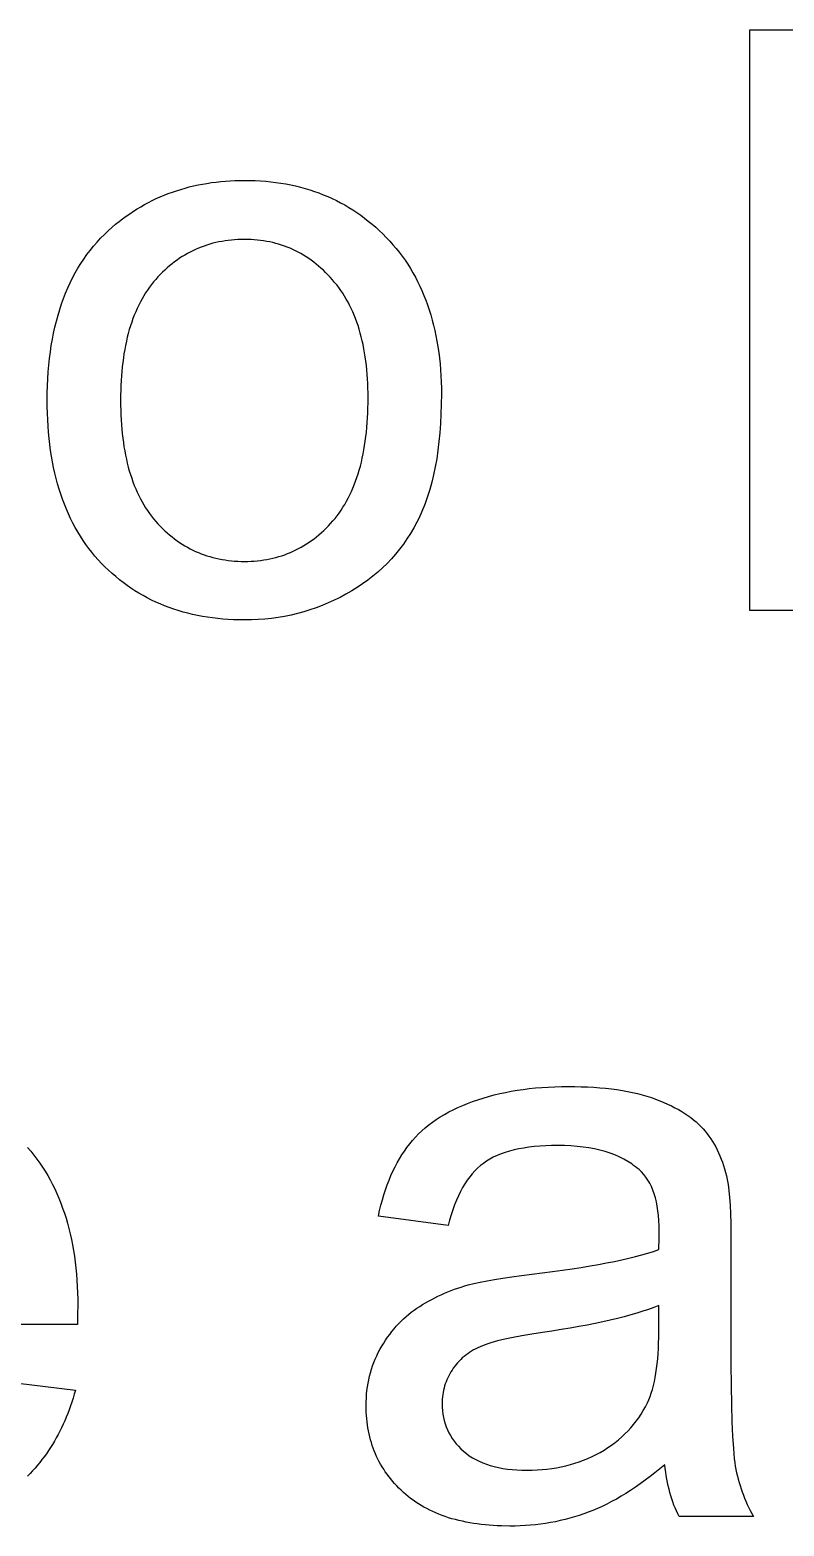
# Model space of a CAD drawing. Extents: x 0 to 4891, y -5350 to 5.
# Drawn here: x 2116.2 to 2281.2, y -3975.5 to -3648.2 of the extents above; entities that cross this region are included whole.
import ezdxf

# ---------------------------------------------------------------- set-up
doc = ezdxf.new("R2010")
doc.units = 0
doc.layers.add('Default_Layer', color=1, linetype='CONTINUOUS')

msp = doc.modelspace()

# ---------------------------------------------------------------- linework, layer by layer
at = {"layer": 'Default_Layer'}
for points in [[(2288.16, -3775.24), (2273.69, -3775.24), (2273.69, -3648.24), (2289.29, -3648.24)], [(2115.71, -3892.73), (2116.4, -3893.54), (2117.08, -3894.38), (2117.73, -3895.23), (2118.35, -3896.11), (2118.96, -3897), (2119.54, -3897.92), (2120.1, -3898.85), (2120.64, -3899.81), (2121.15, -3900.78), (2121.64, -3901.77), (2122.11, -3902.79), (2122.56, -3903.82), (2122.98, -3904.88), (2123.38, -3905.95), (2123.76, -3907.05), (2124.11, -3908.16), (2124.44, -3909.3), (2124.75, -3910.45), (2125.04, -3911.63), (2125.3, -3912.82), (2125.54, -3914.03), (2125.76, -3915.27), (2125.95, -3916.52), (2126.12, -3917.8), (2126.27, -3919.09), (2126.4, -3920.41), (2126.5, -3921.74), (2126.58, -3923.09), (2126.64, -3924.47), (2126.67, -3925.86), (2126.68, -3927.28), (2126.66, -3929.01), (2126.59, -3931.43), (2057.98, -3931.43)], [(2110.05, -3943.82), (2126.16, -3945.81), (2125.92, -3946.69), (2125.66, -3947.56), (2125.39, -3948.41), (2125.11, -3949.25), (2124.81, -3950.07), (2124.5, -3950.89), (2124.18, -3951.69), (2123.85, -3952.48), (2123.5, -3953.26), (2123.14, -3954.02), (2122.77, -3954.78), (2122.39, -3955.52), (2121.99, -3956.24), (2121.58, -3956.96), (2121.16, -3957.66), (2120.72, -3958.35), (2120.28, -3959.03), (2119.82, -3959.7), (2119.34, -3960.35), (2118.86, -3961), (2118.36, -3961.62), (2117.85, -3962.24), (2117.33, -3962.85), (2116.79, -3963.44), (2116.24, -3964.02), (2115.68, -3964.59)]]:
    msp.add_lwpolyline(points, dxfattribs=at)
for points in [[(2120.01, -3729.24), (2120.02, -3727.65), (2120.07, -3726.1), (2120.14, -3724.56), (2120.23, -3723.06), (2120.36, -3721.58), (2120.51, -3720.12), (2120.69, -3718.69), (2120.9, -3717.29), (2121.13, -3715.91), (2121.4, -3714.56), (2121.69, -3713.24), (2122.01, -3711.94), (2122.36, -3710.66), (2122.73, -3709.41), (2123.13, -3708.19), (2123.56, -3707), (2124.02, -3705.83), (2124.51, -3704.68), (2125.02, -3703.56), (2125.56, -3702.47), (2126.13, -3701.41), (2126.73, -3700.36), (2127.35, -3699.35), (2128, -3698.36), (2128.68, -3697.4), (2129.39, -3696.46), (2130.12, -3695.55), (2130.89, -3694.66), (2131.68, -3693.8), (2132.5, -3692.97), (2133.34, -3692.16), (2134.22, -3691.38), (2134.96, -3690.75), (2135.72, -3690.14), (2136.49, -3689.55), (2137.27, -3688.99), (2138.05, -3688.44), (2138.85, -3687.91), (2139.66, -3687.4), (2140.48, -3686.91), (2141.3, -3686.44), (2142.14, -3685.99), (2142.99, -3685.56), (2143.85, -3685.15), (2144.72, -3684.76), (2145.6, -3684.39), (2146.49, -3684.04), (2147.39, -3683.71), (2148.29, -3683.41), (2149.21, -3683.12), (2150.14, -3682.85), (2151.08, -3682.6), (2152.03, -3682.37), (2152.99, -3682.16), (2153.96, -3681.97), (2154.94, -3681.8), (2155.93, -3681.65), (2156.94, -3681.52), (2157.95, -3681.41), (2158.97, -3681.32), (2160, -3681.25), (2161.04, -3681.2), (2162.09, -3681.17), (2163.15, -3681.16), (2164.33, -3681.17), (2165.5, -3681.21), (2166.65, -3681.27), (2167.79, -3681.35), (2168.91, -3681.46), (2170.02, -3681.6), (2171.12, -3681.76), (2172.21, -3681.94), (2173.28, -3682.15), (2174.33, -3682.38), (2175.38, -3682.63), (2176.41, -3682.91), (2177.42, -3683.22), (2178.43, -3683.55), (2179.42, -3683.9), (2180.39, -3684.28), (2181.35, -3684.68), (2182.3, -3685.11), (2183.24, -3685.56), (2184.16, -3686.03), (2185.07, -3686.53), (2185.96, -3687.06), (2186.84, -3687.6), (2187.71, -3688.18), (2188.57, -3688.77), (2189.41, -3689.39), (2190.23, -3690.04), (2191.05, -3690.71), (2191.85, -3691.4), (2192.63, -3692.12), (2193.41, -3692.87), (2194.17, -3693.63), (2194.91, -3694.42), (2195.62, -3695.22), (2196.32, -3696.04), (2196.99, -3696.88), (2197.63, -3697.74), (2198.26, -3698.61), (2198.86, -3699.51), (2199.43, -3700.42), (2199.99, -3701.36), (2200.52, -3702.31), (2201.02, -3703.28), (2201.5, -3704.27), (2201.96, -3705.27), (2202.4, -3706.3), (2202.81, -3707.34), (2203.2, -3708.4), (2203.56, -3709.49), (2203.9, -3710.59), (2204.22, -3711.7), (2204.51, -3712.84), (2204.78, -3714), (2205.03, -3715.17), (2205.25, -3716.36), (2205.45, -3717.58), (2205.63, -3718.81), (2205.78, -3720.06), (2205.91, -3721.32), (2206.02, -3722.61), (2206.1, -3723.91), (2206.16, -3725.24), (2206.2, -3726.58), (2206.21, -3727.94), (2206.19, -3730.13), (2206.12, -3732.26), (2206.02, -3734.33), (2205.87, -3736.35), (2205.68, -3738.3), (2205.45, -3740.2), (2205.18, -3742.04), (2204.86, -3743.81), (2204.51, -3745.53), (2204.11, -3747.19), (2203.67, -3748.8), (2203.19, -3750.34), (2202.66, -3751.82), (2202.38, -3752.54), (2202.1, -3753.25), (2201.8, -3753.94), (2201.49, -3754.61), (2201.17, -3755.27), (2200.84, -3755.92), (2200.16, -3757.17), (2199.44, -3758.38), (2198.68, -3759.56), (2197.89, -3760.71), (2197.05, -3761.82), (2196.18, -3762.89), (2195.27, -3763.93), (2194.32, -3764.93), (2193.33, -3765.9), (2192.3, -3766.83), (2191.24, -3767.73), (2190.13, -3768.59), (2188.99, -3769.42), (2187.81, -3770.21), (2186.59, -3770.97), (2185.33, -3771.69), (2184.06, -3772.37), (2182.77, -3773.01), (2181.46, -3773.6), (2180.14, -3774.15), (2178.81, -3774.66), (2177.46, -3775.12), (2176.1, -3775.54), (2174.72, -3775.91), (2173.32, -3776.24), (2171.92, -3776.53), (2170.49, -3776.77), (2169.05, -3776.97), (2167.6, -3777.12), (2166.13, -3777.23), (2164.65, -3777.3), (2163.15, -3777.32), (2161.95, -3777.31), (2160.77, -3777.27), (2159.59, -3777.21), (2158.44, -3777.13), (2157.29, -3777.02), (2156.17, -3776.88), (2155.05, -3776.73), (2153.95, -3776.54), (2152.87, -3776.34), (2151.8, -3776.11), (2150.74, -3775.85), (2149.7, -3775.58), (2148.67, -3775.27), (2147.66, -3774.95), (2146.66, -3774.6), (2145.67, -3774.22), (2144.7, -3773.82), (2143.75, -3773.4), (2142.81, -3772.95), (2141.88, -3772.48), (2140.97, -3771.98), (2140.07, -3771.46), (2139.19, -3770.92), (2138.32, -3770.35), (2137.46, -3769.76), (2136.62, -3769.14), (2135.79, -3768.5), (2134.98, -3767.83), (2134.18, -3767.14), (2133.4, -3766.43), (2132.63, -3765.69), (2131.88, -3764.93), (2131.15, -3764.15), (2130.44, -3763.34), (2129.76, -3762.51), (2129.1, -3761.66), (2128.46, -3760.79), (2127.85, -3759.9), (2127.25, -3758.99), (2126.69, -3758.05), (2126.14, -3757.1), (2125.62, -3756.12), (2125.12, -3755.12), (2124.65, -3754.1), (2124.19, -3753.06), (2123.77, -3752), (2123.36, -3750.92), (2122.98, -3749.81), (2122.62, -3748.69), (2122.28, -3747.54), (2121.97, -3746.37), (2121.68, -3745.18), (2121.41, -3743.97), (2121.17, -3742.74), (2120.95, -3741.48), (2120.75, -3740.21), (2120.58, -3738.91), (2120.43, -3737.59), (2120.3, -3736.25), (2120.2, -3734.89), (2120.11, -3733.51), (2120.06, -3732.11), (2120.02, -3730.68), (2120.01, -3729.24)], [(2136.04, -3729.24), (2136.04, -3730.33), (2136.07, -3731.41), (2136.1, -3732.47), (2136.16, -3733.52), (2136.23, -3734.55), (2136.31, -3735.56), (2136.41, -3736.55), (2136.52, -3737.52), (2136.65, -3738.48), (2136.79, -3739.42), (2136.95, -3740.34), (2137.12, -3741.25), (2137.31, -3742.14), (2137.51, -3743.01), (2137.73, -3743.87), (2137.96, -3744.7), (2138.21, -3745.52), (2138.48, -3746.32), (2138.76, -3747.11), (2139.05, -3747.88), (2139.36, -3748.63), (2139.68, -3749.36), (2140.02, -3750.08), (2140.37, -3750.78), (2140.74, -3751.46), (2141.13, -3752.12), (2141.53, -3752.77), (2141.94, -3753.4), (2142.37, -3754.01), (2142.81, -3754.61), (2143.27, -3755.19), (2143.75, -3755.75), (2144.23, -3756.29), (2144.73, -3756.81), (2145.23, -3757.31), (2145.74, -3757.8), (2146.25, -3758.27), (2146.78, -3758.72), (2147.31, -3759.16), (2147.85, -3759.58), (2148.4, -3759.98), (2148.95, -3760.36), (2149.52, -3760.73), (2150.09, -3761.08), (2150.67, -3761.41), (2151.26, -3761.73), (2151.85, -3762.03), (2152.45, -3762.31), (2153.06, -3762.57), (2153.68, -3762.82), (2154.31, -3763.05), (2154.94, -3763.27), (2155.58, -3763.46), (2156.23, -3763.64), (2156.89, -3763.81), (2157.55, -3763.95), (2158.23, -3764.08), (2158.91, -3764.19), (2159.59, -3764.28), (2160.29, -3764.36), (2160.99, -3764.42), (2161.71, -3764.46), (2162.43, -3764.49), (2163.15, -3764.5), (2163.87, -3764.49), (2164.59, -3764.46), (2165.29, -3764.42), (2165.99, -3764.36), (2166.68, -3764.28), (2167.37, -3764.19), (2168.04, -3764.07), (2168.71, -3763.95), (2169.37, -3763.8), (2170.03, -3763.63), (2170.67, -3763.45), (2171.31, -3763.25), (2171.94, -3763.04), (2172.56, -3762.81), (2173.18, -3762.56), (2173.79, -3762.29), (2174.39, -3762), (2174.98, -3761.7), (2175.56, -3761.38), (2176.14, -3761.05), (2176.71, -3760.69), (2177.27, -3760.32), (2177.83, -3759.93), (2178.37, -3759.53), (2178.91, -3759.1), (2179.44, -3758.66), (2179.97, -3758.21), (2180.48, -3757.73), (2180.99, -3757.24), (2181.49, -3756.73), (2181.99, -3756.2), (2182.47, -3755.66), (2182.95, -3755.1), (2183.4, -3754.52), (2183.85, -3753.92), (2184.28, -3753.31), (2184.69, -3752.67), (2185.09, -3752.02), (2185.47, -3751.35), (2185.84, -3750.66), (2186.2, -3749.96), (2186.54, -3749.23), (2186.86, -3748.49), (2187.17, -3747.73), (2187.46, -3746.95), (2187.74, -3746.16), (2188, -3745.34), (2188.25, -3744.51), (2188.49, -3743.66), (2188.71, -3742.79), (2188.91, -3741.9), (2189.1, -3740.99), (2189.27, -3740.07), (2189.43, -3739.13), (2189.57, -3738.17), (2189.7, -3737.19), (2189.81, -3736.2), (2189.91, -3735.18), (2189.99, -3734.15), (2190.06, -3733.1), (2190.11, -3732.03), (2190.15, -3730.95), (2190.17, -3729.84), (2190.18, -3728.72), (2190.17, -3727.66), (2190.15, -3726.62), (2190.11, -3725.59), (2190.06, -3724.58), (2189.99, -3723.59), (2189.91, -3722.61), (2189.81, -3721.65), (2189.69, -3720.71), (2189.56, -3719.78), (2189.42, -3718.86), (2189.26, -3717.97), (2189.08, -3717.09), (2188.89, -3716.23), (2188.69, -3715.38), (2188.47, -3714.55), (2188.23, -3713.73), (2187.98, -3712.93), (2187.71, -3712.15), (2187.43, -3711.38), (2187.14, -3710.64), (2186.82, -3709.9), (2186.5, -3709.18), (2186.15, -3708.48), (2185.8, -3707.8), (2185.42, -3707.13), (2185.03, -3706.48), (2184.63, -3705.84), (2184.21, -3705.22), (2183.78, -3704.62), (2183.33, -3704.03), (2182.86, -3703.46), (2182.38, -3702.9), (2181.9, -3702.36), (2181.41, -3701.83), (2180.9, -3701.32), (2180.4, -3700.83), (2179.88, -3700.36), (2179.36, -3699.9), (2178.83, -3699.46), (2178.29, -3699.04), (2177.75, -3698.63), (2177.19, -3698.24), (2176.63, -3697.87), (2176.07, -3697.52), (2175.49, -3697.18), (2174.91, -3696.86), (2174.32, -3696.56), (2173.72, -3696.28), (2173.12, -3696.01), (2172.5, -3695.76), (2171.88, -3695.53), (2171.26, -3695.31), (2170.62, -3695.11), (2169.98, -3694.93), (2169.33, -3694.77), (2168.67, -3694.62), (2168.01, -3694.49), (2167.34, -3694.38), (2166.66, -3694.28), (2165.97, -3694.21), (2165.28, -3694.14), (2164.58, -3694.1), (2163.87, -3694.08), (2163.15, -3694.07), (2162.43, -3694.08), (2161.71, -3694.1), (2160.99, -3694.14), (2160.29, -3694.2), (2159.59, -3694.28), (2158.91, -3694.37), (2158.23, -3694.49), (2157.55, -3694.61), (2156.89, -3694.76), (2156.23, -3694.92), (2155.58, -3695.1), (2154.94, -3695.3), (2154.31, -3695.51), (2153.68, -3695.74), (2153.06, -3695.99), (2152.45, -3696.25), (2151.85, -3696.54), (2151.26, -3696.84), (2150.67, -3697.15), (2150.09, -3697.48), (2149.52, -3697.84), (2148.95, -3698.2), (2148.4, -3698.59), (2147.85, -3698.99), (2147.31, -3699.41), (2146.78, -3699.84), (2146.25, -3700.3), (2145.74, -3700.77), (2145.23, -3701.25), (2144.73, -3701.76), (2144.23, -3702.28), (2143.75, -3702.82), (2143.27, -3703.37), (2142.81, -3703.95), (2142.37, -3704.54), (2141.94, -3705.14), (2141.53, -3705.77), (2141.13, -3706.41), (2140.74, -3707.07), (2140.37, -3707.75), (2140.02, -3708.44), (2139.68, -3709.16), (2139.36, -3709.89), (2139.05, -3710.63), (2138.76, -3711.4), (2138.48, -3712.18), (2138.21, -3712.98), (2137.96, -3713.8), (2137.73, -3714.63), (2137.51, -3715.48), (2137.31, -3716.35), (2137.12, -3717.24), (2136.95, -3718.14), (2136.79, -3719.06), (2136.65, -3720), (2136.52, -3720.96), (2136.41, -3721.93), (2136.31, -3722.93), (2136.23, -3723.93), (2136.16, -3724.96), (2136.1, -3726), (2136.07, -3727.06), (2136.04, -3728.14), (2136.04, -3729.24)], [(2255.07, -3962.1), (2253.99, -3963), (2252.91, -3963.87), (2251.84, -3964.71), (2250.77, -3965.51), (2249.71, -3966.28), (2248.65, -3967.01), (2247.6, -3967.72), (2246.56, -3968.38), (2245.51, -3969.01), (2244.48, -3969.61), (2243.44, -3970.18), (2242.41, -3970.71), (2241.39, -3971.21), (2240.37, -3971.67), (2239.36, -3972.1), (2238.35, -3972.5), (2237.35, -3972.86), (2236.34, -3973.21), (2235.32, -3973.53), (2234.29, -3973.82), (2233.25, -3974.1), (2232.2, -3974.34), (2231.14, -3974.57), (2230.07, -3974.77), (2229, -3974.95), (2227.91, -3975.1), (2226.82, -3975.23), (2225.71, -3975.34), (2224.6, -3975.42), (2223.47, -3975.48), (2222.34, -3975.52), (2221.19, -3975.53), (2219.33, -3975.5), (2218.41, -3975.46), (2217.51, -3975.41), (2216.63, -3975.35), (2215.76, -3975.27), (2214.9, -3975.18), (2214.05, -3975.07), (2213.22, -3974.95), (2212.4, -3974.81), (2211.6, -3974.66), (2210.81, -3974.49), (2210.03, -3974.31), (2209.27, -3974.12), (2208.52, -3973.91), (2207.79, -3973.69), (2207.07, -3973.45), (2206.36, -3973.2), (2205.67, -3972.93), (2204.99, -3972.65), (2204.32, -3972.36), (2203.67, -3972.05), (2203.03, -3971.72), (2202.4, -3971.39), (2201.79, -3971.03), (2201.19, -3970.67), (2200.61, -3970.29), (2200.04, -3969.89), (2199.48, -3969.48), (2198.94, -3969.06), (2198.41, -3968.62), (2197.89, -3968.17), (2197.39, -3967.7), (2196.9, -3967.22), (2196.44, -3966.73), (2195.98, -3966.24), (2195.54, -3965.74), (2195.12, -3965.23), (2194.72, -3964.71), (2194.33, -3964.19), (2193.95, -3963.65), (2193.6, -3963.11), (2193.25, -3962.56), (2192.93, -3962.01), (2192.62, -3961.44), (2192.32, -3960.87), (2192.05, -3960.29), (2191.78, -3959.7), (2191.54, -3959.1), (2191.31, -3958.5), (2191.09, -3957.88), (2190.89, -3957.26), (2190.71, -3956.63), (2190.54, -3956), (2190.39, -3955.35), (2190.26, -3954.7), (2190.14, -3954.04), (2190.03, -3953.37), (2189.95, -3952.69), (2189.87, -3952.01), (2189.82, -3951.32), (2189.78, -3950.62), (2189.76, -3949.91), (2189.75, -3949.19), (2189.76, -3948.35), (2189.8, -3947.52), (2189.85, -3946.7), (2189.94, -3945.89), (2190.04, -3945.09), (2190.17, -3944.3), (2190.33, -3943.51), (2190.51, -3942.74), (2190.71, -3941.98), (2190.93, -3941.22), (2191.18, -3940.48), (2191.45, -3939.74), (2191.75, -3939.01), (2192.07, -3938.3), (2192.41, -3937.59), (2192.78, -3936.89), (2193.18, -3936.2), (2193.59, -3935.52), (2194.01, -3934.86), (2194.45, -3934.22), (2194.91, -3933.59), (2195.37, -3932.99), (2195.86, -3932.4), (2196.35, -3931.82), (2196.86, -3931.27), (2197.39, -3930.73), (2197.93, -3930.21), (2198.48, -3929.71), (2199.05, -3929.23), (2199.63, -3928.76), (2200.23, -3928.31), (2200.84, -3927.88), (2201.47, -3927.47), (2202.11, -3927.06), (2202.76, -3926.67), (2203.42, -3926.3), (2204.1, -3925.93), (2204.78, -3925.58), (2205.46, -3925.24), (2206.16, -3924.92), (2206.87, -3924.6), (2207.59, -3924.3), (2208.32, -3924.01), (2209.06, -3923.74), (2209.8, -3923.48), (2210.56, -3923.23), (2211.32, -3922.99), (2212.1, -3922.77), (2213.32, -3922.47), (2214.69, -3922.17), (2216.2, -3921.87), (2217.86, -3921.58), (2219.66, -3921.29), (2221.62, -3921), (2223.71, -3920.71), (2225.96, -3920.43), (2228.28, -3920.15), (2230.52, -3919.86), (2232.69, -3919.56), (2234.78, -3919.25), (2236.79, -3918.94), (2238.72, -3918.62), (2240.58, -3918.3), (2242.35, -3917.96), (2244.05, -3917.62), (2245.67, -3917.28), (2247.22, -3916.93), (2248.68, -3916.57), (2250.07, -3916.2), (2251.38, -3915.83), (2252.61, -3915.45), (2253.77, -3915.06), (2253.83, -3912.44), (2253.85, -3910.99), (2253.84, -3909.82), (2253.79, -3908.69), (2253.7, -3907.61), (2253.58, -3906.58), (2253.42, -3905.58), (2253.23, -3904.63), (2253.01, -3903.73), (2252.75, -3902.87), (2252.46, -3902.05), (2252.13, -3901.28), (2251.77, -3900.55), (2251.37, -3899.86), (2250.94, -3899.22), (2250.47, -3898.62), (2249.97, -3898.07), (2249.44, -3897.56), (2249.06, -3897.24), (2248.67, -3896.92), (2248.26, -3896.62), (2247.85, -3896.32), (2246.99, -3895.77), (2246.08, -3895.25), (2245.13, -3894.77), (2244.14, -3894.34), (2243.09, -3893.95), (2242.01, -3893.6), (2240.87, -3893.29), (2239.7, -3893.02), (2238.47, -3892.79), (2237.2, -3892.61), (2235.89, -3892.46), (2234.53, -3892.36), (2233.13, -3892.3), (2231.68, -3892.28), (2230.32, -3892.29), (2229.02, -3892.34), (2227.75, -3892.41), (2226.53, -3892.52), (2225.36, -3892.66), (2224.23, -3892.83), (2223.14, -3893.02), (2222.1, -3893.25), (2221.11, -3893.51), (2220.16, -3893.8), (2219.25, -3894.12), (2218.39, -3894.47), (2217.57, -3894.85), (2216.8, -3895.26), (2216.07, -3895.7), (2215.39, -3896.18), (2214.75, -3896.68), (2214.13, -3897.22), (2213.54, -3897.82), (2212.96, -3898.45), (2212.4, -3899.14), (2211.87, -3899.87), (2211.36, -3900.65), (2210.86, -3901.48), (2210.39, -3902.36), (2209.94, -3903.28), (2209.51, -3904.24), (2209.1, -3905.26), (2208.72, -3906.32), (2208.35, -3907.42), (2208, -3908.58), (2207.68, -3909.78), (2192.43, -3907.7), (2192.7, -3906.49), (2192.99, -3905.31), (2193.31, -3904.16), (2193.64, -3903.04), (2193.99, -3901.95), (2194.37, -3900.89), (2194.77, -3899.86), (2195.18, -3898.86), (2195.62, -3897.89), (2196.08, -3896.95), (2196.56, -3896.04), (2197.06, -3895.16), (2197.58, -3894.31), (2198.13, -3893.48), (2198.69, -3892.69), (2199.28, -3891.93), (2199.89, -3891.18), (2200.53, -3890.46), (2201.21, -3889.76), (2201.92, -3889.08), (2202.67, -3888.42), (2203.45, -3887.78), (2204.26, -3887.17), (2205.1, -3886.58), (2205.98, -3886.01), (2206.89, -3885.47), (2207.83, -3884.94), (2208.81, -3884.44), (2209.82, -3883.96), (2210.87, -3883.51), (2211.94, -3883.07), (2213.05, -3882.66), (2214.19, -3882.26), (2215.35, -3881.89), (2216.53, -3881.54), (2217.73, -3881.22), (2218.96, -3880.93), (2220.21, -3880.66), (2221.48, -3880.41), (2222.78, -3880.19), (2224.09, -3880), (2225.43, -3879.83), (2226.79, -3879.69), (2228.17, -3879.57), (2229.58, -3879.48), (2231.01, -3879.42), (2232.46, -3879.38), (2233.93, -3879.37), (2235.38, -3879.38), (2236.81, -3879.41), (2238.19, -3879.47), (2239.54, -3879.54), (2240.86, -3879.64), (2242.14, -3879.76), (2243.39, -3879.9), (2244.61, -3880.06), (2245.79, -3880.25), (2246.93, -3880.45), (2248.04, -3880.68), (2249.12, -3880.93), (2250.16, -3881.2), (2251.16, -3881.49), (2252.14, -3881.81), (2253.07, -3882.14), (2253.98, -3882.49), (2254.85, -3882.86), (2255.7, -3883.23), (2256.51, -3883.62), (2257.3, -3884.02), (2258.05, -3884.43), (2258.77, -3884.85), (2259.46, -3885.28), (2260.12, -3885.73), (2260.76, -3886.18), (2261.36, -3886.65), (2261.93, -3887.13), (2262.47, -3887.62), (2262.98, -3888.12), (2263.45, -3888.63), (2263.9, -3889.16), (2264.33, -3889.69), (2264.74, -3890.23), (2265.13, -3890.8), (2265.51, -3891.38), (2265.87, -3891.98), (2266.21, -3892.59), (2266.54, -3893.23), (2266.85, -3893.88), (2267.14, -3894.55), (2267.42, -3895.24), (2267.69, -3895.94), (2267.93, -3896.66), (2268.16, -3897.4), (2268.38, -3898.16), (2268.57, -3898.93), (2268.75, -3899.73), (2268.94, -3900.82), (2269.1, -3902.12), (2269.23, -3903.62), (2269.34, -3905.32), (2269.42, -3907.21), (2269.49, -3909.31), (2269.52, -3911.61), (2269.53, -3914.11), (2269.53, -3934.9), (2269.55, -3940.09), (2269.59, -3944.78), (2269.67, -3948.97), (2269.77, -3952.66), (2269.91, -3955.85), (2270.07, -3958.55), (2270.16, -3959.71), (2270.26, -3960.75), (2270.37, -3961.66), (2270.49, -3962.45), (2270.62, -3963.16), (2270.78, -3963.87), (2270.94, -3964.58), (2271.13, -3965.28), (2271.32, -3965.98), (2271.53, -3966.67), (2271.76, -3967.37), (2272, -3968.06), (2272.26, -3968.74), (2272.53, -3969.43), (2272.82, -3970.1), (2273.12, -3970.78), (2273.77, -3972.12), (2274.47, -3973.45), (2258.19, -3973.45), (2257.89, -3972.84), (2257.61, -3972.21), (2257.34, -3971.57), (2257.08, -3970.92), (2256.84, -3970.26), (2256.61, -3969.58), (2256.39, -3968.89), (2256.19, -3968.19), (2256, -3967.47), (2255.83, -3966.74), (2255.67, -3966), (2255.52, -3965.25), (2255.39, -3964.48), (2255.27, -3963.7), (2255.16, -3962.91), (2255.07, -3962.1)], [(2253.77, -3927.28), (2252.67, -3927.7), (2251.51, -3928.13), (2250.29, -3928.54), (2248.99, -3928.94), (2247.63, -3929.34), (2246.21, -3929.73), (2244.71, -3930.11), (2243.16, -3930.48), (2241.53, -3930.85), (2239.84, -3931.2), (2238.08, -3931.55), (2236.26, -3931.89), (2234.37, -3932.22), (2232.41, -3932.54), (2230.39, -3932.86), (2228.3, -3933.17), (2225.98, -3933.52), (2223.84, -3933.88), (2221.88, -3934.25), (2220.09, -3934.64), (2218.48, -3935.03), (2217.04, -3935.44), (2216.39, -3935.65), (2215.78, -3935.86), (2215.22, -3936.07), (2214.7, -3936.29), (2214.21, -3936.51), (2213.73, -3936.74), (2213.27, -3936.99), (2212.82, -3937.25), (2212.38, -3937.53), (2211.96, -3937.82), (2211.56, -3938.12), (2211.17, -3938.43), (2210.79, -3938.76), (2210.43, -3939.09), (2210.08, -3939.45), (2209.74, -3939.81), (2209.42, -3940.19), (2209.12, -3940.58), (2208.82, -3940.98), (2208.55, -3941.4), (2208.28, -3941.81), (2208.04, -3942.23), (2207.81, -3942.66), (2207.6, -3943.09), (2207.4, -3943.53), (2207.23, -3943.98), (2207.07, -3944.43), (2206.92, -3944.88), (2206.8, -3945.35), (2206.69, -3945.82), (2206.59, -3946.29), (2206.52, -3946.77), (2206.46, -3947.26), (2206.41, -3947.75), (2206.39, -3948.25), (2206.38, -3948.76), (2206.4, -3949.53), (2206.45, -3950.29), (2206.55, -3951.03), (2206.67, -3951.75), (2206.84, -3952.46), (2207.04, -3953.15), (2207.28, -3953.82), (2207.55, -3954.48), (2207.86, -3955.12), (2208.21, -3955.74), (2208.59, -3956.35), (2209.01, -3956.95), (2209.47, -3957.52), (2209.96, -3958.08), (2210.49, -3958.63), (2211.06, -3959.16), (2211.67, -3959.66), (2212.32, -3960.13), (2213, -3960.57), (2213.71, -3960.97), (2214.46, -3961.35), (2215.24, -3961.69), (2216.06, -3962), (2216.91, -3962.27), (2217.79, -3962.52), (2218.71, -3962.73), (2219.66, -3962.91), (2220.64, -3963.05), (2221.66, -3963.17), (2222.71, -3963.25), (2223.8, -3963.3), (2224.92, -3963.31), (2226.04, -3963.3), (2227.14, -3963.25), (2228.23, -3963.18), (2229.3, -3963.07), (2230.36, -3962.93), (2231.4, -3962.77), (2232.42, -3962.57), (2233.43, -3962.34), (2234.42, -3962.08), (2235.4, -3961.79), (2236.37, -3961.47), (2237.31, -3961.12), (2238.24, -3960.74), (2239.16, -3960.33), (2240.06, -3959.89), (2240.95, -3959.42), (2241.81, -3958.91), (2242.64, -3958.37), (2243.45, -3957.82), (2244.22, -3957.24), (2244.97, -3956.65), (2245.69, -3956.02), (2246.37, -3955.38), (2247.03, -3954.72), (2247.66, -3954.03), (2248.26, -3953.32), (2248.83, -3952.59), (2249.38, -3951.83), (2249.89, -3951.05), (2250.37, -3950.25), (2250.83, -3949.43), (2251.26, -3948.59), (2251.56, -3947.91), (2251.84, -3947.19), (2252.11, -3946.43), (2252.35, -3945.63), (2252.58, -3944.79), (2252.79, -3943.92), (2252.97, -3943), (2253.14, -3942.05), (2253.29, -3941.05), (2253.41, -3940.02), (2253.52, -3938.95), (2253.61, -3937.83), (2253.68, -3936.68), (2253.73, -3935.49), (2253.76, -3934.26), (2253.77, -3932.99), (2253.77, -3927.28)]]:
    msp.add_lwpolyline(points, close=True, dxfattribs=at)

doc.saveas('drawing.dxf')
